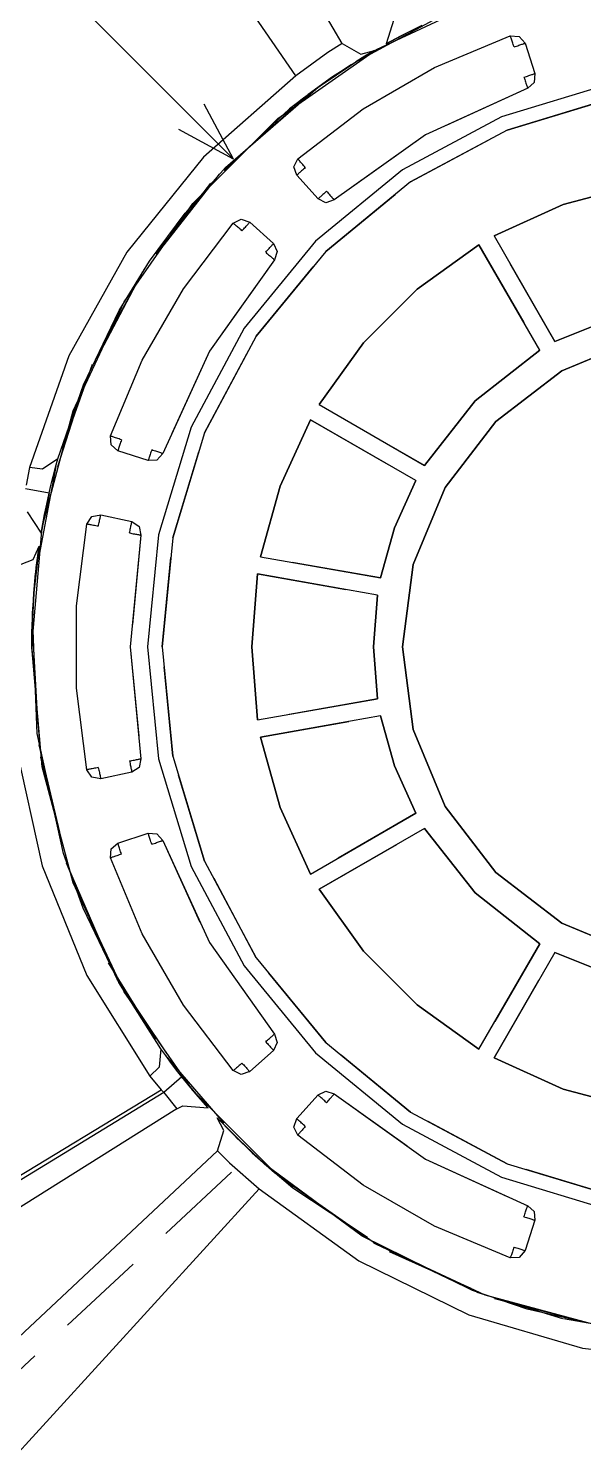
# Model space of a CAD drawing. Header units: metres. Extents: x 16 to 158, y 105 to 226.
# Drawn here: x 60.8 to 79.39, y 137.25 to 184.61 of the extents above; entities that cross this region are included whole.
import ezdxf

# ---------------------------------------------------------------- set-up
doc = ezdxf.new("R2010")
doc.units = ezdxf.units.M
doc.linetypes.add('DASHED', pattern=[4.5, 3, -1.5])
for name, color, linetype in [('DIM', 2, 'Continuous'), ('HIDDEN', 9, 'DASHED'), ('VISIBLE', 3, 'Continuous')]:
    doc.layers.add(name, color=color, linetype=linetype)

msp = doc.modelspace()

# ---------------------------------------------------------------- linework, layer by layer
at = {"layer": 'DIM', "color": 2}
for q in [(38.191, 209.714), (66.68, 182.073), (65.832, 181.224)]:
    msp.add_line((67.67, 180.234), q, dxfattribs=at)
at = {"layer": 'HIDDEN'}
for p, q in [((74.478, 184.943), (71.608, 183.392)), ((73.973, 184.707), (73.252, 184.344)), ((73.252, 184.344), (72.771, 184.084)), ((73.326, 184.382), (73.553, 184.499)), ((74.389, 183.292), (76.928, 184.354)), ((76.928, 184.354), (77.228, 184.334)), ((77.228, 184.334), (77.424, 184.107)), ((72.386, 183.865), (70.984, 182.981)), ((77.424, 184.107), (77.753, 183.093)), ((70.495, 182.638), (71.759, 183.487)), ((71.037, 183.017), (71.608, 183.392)), ((71.608, 183.392), (71.044, 183.018)), ((71.759, 183.487), (71.771, 183.494)), ((72.005, 181.915), (74.389, 183.292)), ((70.984, 182.981), (70.169, 182.399)), ((70.175, 182.403), (71.037, 183.017)), ((71.044, 183.018), (70.534, 182.658)), ((71.044, 183.018), (71.037, 183.017)), ((77.753, 183.093), (77.732, 182.801)), ((70.169, 182.399), (67.183, 179.733)), ((70.173, 182.396), (69.544, 181.914)), ((70.534, 182.658), (70.173, 182.396)), ((77.511, 182.607), (74.096, 181.047)), ((77.732, 182.801), (77.511, 182.607)), ((69.543, 181.914), (66.9, 179.427)), ((69.543, 181.914), (69.757, 182.083)), ((69.815, 180.247), (72.005, 181.915)), ((69.966, 182.245), (69.969, 182.247)), ((76.823, 181.205), (80.333, 182.27)), ((74.096, 181.047), (71.036, 178.868)), ((73.589, 179.477), (76.823, 181.205)), ((69.682, 179.978), (69.815, 180.247)), ((69.781, 179.695), (69.682, 179.978)), ((67.183, 179.733), (64.618, 176.46)), ((66.045, 178.429), (67.394, 179.954)), ((70.494, 178.902), (69.781, 179.695)), ((66.9, 179.427), (64.68, 176.555)), ((70.754, 177.15), (73.589, 179.477)), ((78.703, 178.711), (81.16, 179.369)), ((70.758, 178.775), (70.494, 178.902)), ((71.036, 178.868), (70.758, 178.775)), ((76.384, 177.664), (78.703, 178.711)), ((65.989, 175.9), (67.658, 178.09)), ((67.658, 178.09), (67.927, 178.223)), ((67.927, 178.223), (68.21, 178.124)), ((68.21, 178.124), (69.002, 177.41)), ((78.42, 174.138), (76.384, 177.664)), ((68.428, 174.315), (70.754, 177.15)), ((69.002, 177.41), (69.13, 177.146)), ((69.13, 177.146), (69.036, 176.868)), ((73.815, 175.888), (75.881, 177.373)), ((75.881, 177.373), (77.916, 173.847)), ((63.842, 175.171), (64.858, 176.823)), ((69.036, 176.868), (66.858, 173.809)), ((64.618, 176.46), (62.689, 172.798)), ((64.68, 176.555), (62.937, 173.372)), ((64.613, 173.516), (65.989, 175.9)), ((72.016, 174.09), (73.815, 175.888)), ((80.972, 175.157), (78.42, 174.138)), ((66.699, 171.081), (68.428, 174.315)), ((66.858, 173.809), (65.298, 170.393)), ((70.531, 172.024), (72.016, 174.09)), ((77.916, 173.847), (75.758, 172.147)), ((78.651, 173.156), (81.223, 174.221)), ((62.937, 173.372), (61.716, 169.954)), ((63.551, 170.976), (64.613, 173.516)), ((76.443, 171.462), (78.651, 173.156)), ((62.689, 172.798), (61.492, 169.056)), ((74.058, 169.988), (70.531, 172.024)), ((75.758, 172.147), (74.058, 169.988)), ((69.227, 169.293), (70.24, 171.52)), ((70.24, 171.52), (73.767, 169.484)), ((74.749, 169.253), (76.443, 171.462)), ((63.57, 170.677), (63.551, 170.976)), ((65.634, 167.572), (66.699, 171.081)), ((63.797, 170.481), (63.57, 170.677)), ((64.811, 170.151), (63.797, 170.481)), ((65.104, 170.173), (64.811, 170.151)), ((65.298, 170.393), (65.104, 170.173)), ((61.716, 169.954), (61.045, 166.387)), ((61.627, 169.618), (61.71, 169.932)), ((68.572, 166.935), (69.227, 169.293)), ((73.767, 169.484), (73.052, 167.9)), ((73.683, 166.682), (74.749, 169.253)), ((61.492, 169.056), (61.326, 168.265)), ((61.342, 168.347), (61.392, 168.597)), ((61.326, 168.265), (61.229, 167.728)), ((62.761, 168.029), (62.927, 168.279)), ((62.927, 168.279), (63.222, 168.335)), ((63.222, 168.335), (64.265, 168.113)), ((62.411, 165.299), (62.761, 168.029)), ((64.565, 167.661), (64.209, 163.922)), ((64.265, 168.113), (64.508, 167.948)), ((64.508, 167.948), (64.565, 167.661)), ((73.052, 167.9), (72.582, 166.228)), ((61.16, 167.29), (60.977, 165.642)), ((65.275, 163.922), (65.634, 167.572)), ((72.582, 166.228), (68.572, 166.935)), ((60.941, 165.047), (61.065, 166.564)), ((60.982, 165.707), (61.045, 166.387)), ((61.045, 166.387), (60.985, 165.713)), ((61.065, 166.564), (61.067, 166.58)), ((68.28, 163.922), (68.471, 166.362)), ((68.471, 166.362), (72.481, 165.655)), ((73.32, 163.922), (73.683, 166.682)), ((60.925, 164.65), (60.982, 165.707)), ((60.977, 165.642), (60.925, 164.643)), ((60.985, 165.713), (60.949, 165.087)), ((60.985, 165.713), (60.982, 165.707)), ((62.411, 162.546), (62.411, 165.299)), ((72.481, 165.655), (72.351, 163.922)), ((60.949, 165.087), (60.929, 164.645)), ((60.929, 164.645), (60.913, 163.852)), ((60.918, 164.389), (60.918, 164.395)), ((60.929, 164.645), (60.925, 164.65)), ((60.925, 164.643), (61.147, 160.646)), ((60.913, 163.988), (60.914, 164.123)), ((60.913, 163.851), (60.913, 163.988)), ((64.209, 163.922), (64.565, 160.184)), ((65.634, 160.273), (65.275, 163.922)), ((68.471, 161.482), (68.28, 163.922)), ((72.351, 163.922), (72.481, 162.189)), ((73.683, 161.163), (73.32, 163.922)), ((60.913, 163.852), (60.913, 163.851)), ((60.913, 163.851), (60.913, 163.851)), ((60.913, 163.851), (61.21, 160.234)), ((62.761, 159.815), (62.411, 162.546)), ((72.481, 162.189), (68.471, 161.482)), ((68.572, 160.91), (72.582, 161.617)), ((72.582, 161.617), (73.052, 159.944)), ((74.749, 158.591), (73.683, 161.163)), ((61.147, 160.646), (62.106, 156.6)), ((69.227, 158.552), (68.572, 160.91)), ((61.21, 160.234), (62.07, 156.708)), ((64.565, 160.184), (64.508, 159.896)), ((66.699, 156.763), (65.634, 160.273)), ((62.927, 159.566), (62.761, 159.815)), ((64.508, 159.896), (64.265, 159.731)), ((73.052, 159.944), (73.767, 158.36)), ((63.222, 159.51), (62.927, 159.566)), ((70.24, 156.324), (69.227, 158.552)), ((73.767, 158.36), (70.24, 156.324)), ((76.443, 156.383), (74.749, 158.591)), ((70.531, 155.821), (74.058, 157.857)), ((74.058, 157.857), (75.758, 155.698)), ((63.57, 157.168), (63.797, 157.364)), ((63.797, 157.364), (64.811, 157.693)), ((64.811, 157.693), (65.104, 157.672)), ((65.104, 157.672), (65.298, 157.451)), ((65.298, 157.451), (66.858, 154.036)), ((62.63, 155.189), (61.972, 157.014)), ((63.551, 156.869), (63.57, 157.168)), ((64.613, 154.329), (63.551, 156.869)), ((68.428, 153.529), (66.699, 156.763)), ((62.07, 156.708), (63.473, 153.36)), ((62.106, 156.6), (63.767, 152.809)), ((78.651, 154.689), (76.443, 156.383)), ((72.016, 153.755), (70.531, 155.821)), ((75.758, 155.698), (77.916, 153.998)), ((81.223, 153.623), (78.651, 154.689)), ((65.989, 151.945), (64.613, 154.329)), ((66.858, 154.036), (69.036, 150.976)), ((77.916, 153.998), (75.881, 150.471)), ((70.754, 150.694), (68.428, 153.529)), ((73.815, 151.956), (72.016, 153.755)), ((76.384, 150.181), (78.42, 153.707)), ((78.42, 153.707), (80.972, 152.687)), ((63.473, 153.36), (65.383, 150.275)), ((63.767, 152.809), (65.946, 149.539)), ((67.658, 149.755), (65.989, 151.945)), ((75.881, 150.471), (73.815, 151.956)), ((69.13, 150.698), (69.002, 150.434)), ((69.036, 150.976), (69.13, 150.698)), ((73.589, 148.368), (70.754, 150.694)), ((65.397, 150.256), (65.229, 150.488)), ((65.383, 150.275), (67.754, 147.526)), ((65.591, 149.996), (65.397, 150.256)), ((69.002, 150.434), (68.21, 149.721)), ((78.703, 149.134), (76.384, 150.181)), ((67.927, 149.622), (67.658, 149.755)), ((68.21, 149.721), (67.927, 149.622)), ((65.946, 149.539), (66.461, 148.917)), ((66.406, 148.98), (66.242, 149.175)), ((66.461, 148.917), (66.821, 148.506)), ((69.781, 148.15), (70.494, 148.942)), ((70.494, 148.942), (70.758, 149.07)), ((70.758, 149.07), (71.036, 148.976)), ((71.036, 148.976), (74.096, 146.798)), ((81.16, 148.476), (78.703, 149.134)), ((76.823, 146.639), (73.589, 148.368)), ((67.12, 148.179), (68.294, 147.009)), ((69.682, 147.867), (69.781, 148.15)), ((69.815, 147.598), (69.682, 147.867)), ((67.628, 147.652), (67.617, 147.663)), ((68.737, 146.609), (67.628, 147.652)), ((67.755, 147.526), (67.754, 147.526)), ((67.754, 147.526), (67.755, 147.525)), ((68.247, 147.053), (67.755, 147.526)), ((67.755, 147.525), (67.755, 147.526)), ((67.755, 147.525), (68.244, 147.059)), ((72.005, 145.929), (69.815, 147.598)), ((45.658, 125.895), (68.294, 147.009)), ((68.244, 147.059), (68.708, 146.642)), ((68.244, 147.059), (68.247, 147.053)), ((69.038, 146.349), (68.247, 147.053)), ((68.294, 147.009), (69.043, 146.344)), ((68.708, 146.642), (69.045, 146.348)), ((69.655, 145.842), (69.038, 146.349)), ((69.043, 146.344), (72.35, 144.001)), ((69.045, 146.348), (69.655, 145.842)), ((74.096, 146.798), (77.511, 145.238)), ((80.333, 145.575), (76.823, 146.639)), ((74.389, 144.553), (72.005, 145.929)), ((69.655, 145.842), (72.87, 143.706)), ((77.511, 145.238), (77.732, 145.044)), ((77.732, 145.044), (77.753, 144.751)), ((76.928, 143.491), (74.389, 144.553)), ((77.753, 144.751), (77.424, 143.737)), ((72.35, 144.001), (75.81, 142.349)), ((72.87, 143.706), (76.397, 142.136)), ((77.228, 143.51), (76.928, 143.491)), ((77.424, 143.737), (77.228, 143.51)), ((77.497, 141.784), (75.66, 142.407)), ((75.81, 142.349), (78.705, 141.465)), ((76.397, 142.136), (80.136, 141.176)), ((78.705, 141.465), (81.383, 141))]:
    msp.add_line(p, q, dxfattribs=at)
at = {"layer": 'VISIBLE'}
for p, q in [((71.304, 184.1), (56.099, 210.154)), ((69.756, 183.021), (52.571, 207.833)), ((72.448, 183.901), (76.092, 185.6)), ((73.036, 184.898), (72.771, 184.084)), ((73.553, 184.499), (73.981, 184.711)), ((72.771, 184.084), (73.326, 184.382)), ((74.389, 183.292), (76.928, 184.354)), ((76.928, 184.354), (77.228, 184.334)), ((76.929, 184.352), (76.928, 184.354)), ((76.932, 184.345), (76.929, 184.352)), ((76.936, 184.333), (76.932, 184.345)), ((76.941, 184.318), (76.936, 184.333)), ((76.948, 184.298), (76.941, 184.318)), ((76.956, 184.274), (76.948, 184.298)), ((76.965, 184.247), (76.956, 184.274)), ((76.976, 184.216), (76.965, 184.247)), ((77.228, 184.334), (77.424, 184.107)), ((69.154, 181.594), (72.448, 183.901)), ((70.826, 183.794), (69.756, 183.021)), ((71.304, 184.1), (70.826, 183.794)), ((71.304, 184.1), (71.922, 183.743)), ((71.771, 183.494), (72.386, 183.865)), ((71.922, 183.743), (72.386, 183.865)), ((72.386, 183.865), (72.066, 183.675)), ((76.988, 184.182), (76.976, 184.216)), ((77, 184.146), (76.988, 184.182)), ((77.013, 184.108), (77, 184.146)), ((77.027, 184.069), (77.013, 184.108)), ((77.041, 184.028), (77.027, 184.069)), ((77.055, 183.987), (77.041, 184.028)), ((77.055, 183.987), (77.096, 184.001)), ((77.096, 184.001), (77.137, 184.014)), ((77.137, 184.014), (77.177, 184.027)), ((77.177, 184.027), (77.215, 184.039)), ((77.215, 184.039), (77.251, 184.051)), ((77.251, 184.051), (77.285, 184.062)), ((77.285, 184.062), (77.316, 184.072)), ((77.316, 184.072), (77.343, 184.081)), ((77.343, 184.081), (77.367, 184.089)), ((77.367, 184.089), (77.387, 184.095)), ((77.387, 184.095), (77.403, 184.101)), ((77.403, 184.101), (77.414, 184.104)), ((77.414, 184.104), (77.421, 184.107)), ((77.421, 184.107), (77.424, 184.107)), ((77.424, 184.107), (77.753, 183.093)), ((72.066, 183.675), (71.759, 183.487)), ((72.005, 181.915), (74.389, 183.292)), ((69.756, 183.021), (66.664, 180.304)), ((77.384, 182.973), (77.426, 182.987)), ((77.384, 182.973), (77.399, 182.932)), ((77.399, 182.932), (77.413, 182.892)), ((77.413, 182.892), (77.426, 182.852)), ((77.426, 182.987), (77.467, 183)), ((77.426, 182.852), (77.44, 182.814)), ((77.44, 182.814), (77.452, 182.778)), ((77.467, 183), (77.506, 183.013)), ((77.506, 183.013), (77.544, 183.025)), ((77.544, 183.025), (77.581, 183.037)), ((77.581, 183.037), (77.614, 183.048)), ((77.614, 183.048), (77.645, 183.058)), ((77.645, 183.058), (77.673, 183.067)), ((77.673, 183.067), (77.697, 183.075)), ((77.697, 183.075), (77.717, 183.081)), ((77.717, 183.081), (77.733, 183.086)), ((77.753, 183.093), (77.732, 182.801)), ((77.733, 183.086), (77.744, 183.09)), ((77.744, 183.09), (77.751, 183.092)), ((77.751, 183.092), (77.753, 183.093)), ((67.394, 179.954), (70.495, 182.638)), ((69.969, 182.247), (70.175, 182.403)), ((77.511, 182.607), (74.096, 181.047)), ((80.238, 182.745), (76.638, 181.653)), ((77.452, 182.778), (77.464, 182.745)), ((77.464, 182.745), (77.474, 182.714)), ((77.474, 182.714), (77.484, 182.687)), ((77.484, 182.687), (77.492, 182.663)), ((77.492, 182.663), (77.499, 182.643)), ((77.499, 182.643), (77.504, 182.627)), ((77.504, 182.627), (77.508, 182.616)), ((77.508, 182.616), (77.511, 182.609)), ((77.732, 182.801), (77.511, 182.607)), ((77.511, 182.609), (77.511, 182.607)), ((69.757, 182.083), (69.966, 182.245)), ((69.815, 180.247), (72.005, 181.915)), ((80.333, 182.27), (76.823, 181.205)), ((66.31, 178.751), (69.154, 181.594)), ((76.638, 181.653), (73.32, 179.88)), ((74.096, 181.047), (71.036, 178.868)), ((76.823, 181.205), (73.589, 179.477)), ((66.664, 180.304), (64.092, 177.121)), ((69.682, 179.978), (69.815, 180.247)), ((69.781, 179.695), (69.682, 179.978)), ((69.816, 180.245), (69.815, 180.247)), ((69.821, 180.239), (69.816, 180.245)), ((69.829, 180.23), (69.821, 180.239)), ((69.84, 180.218), (69.829, 180.23)), ((69.854, 180.202), (69.84, 180.218)), ((69.87, 180.183), (69.854, 180.202)), ((69.889, 180.161), (69.87, 180.183)), ((69.91, 180.137), (69.889, 180.161)), ((69.934, 180.11), (69.91, 180.137)), ((69.959, 180.081), (69.934, 180.11)), ((69.985, 180.051), (69.959, 180.081)), ((70.012, 180.019), (69.985, 180.051)), ((70.04, 179.987), (70.012, 180.019)), ((70.069, 179.954), (70.04, 179.987)), ((69.783, 179.696), (69.781, 179.695)), ((70.494, 178.902), (69.781, 179.695)), ((69.788, 179.701), (69.783, 179.696)), ((69.797, 179.709), (69.788, 179.701)), ((69.809, 179.72), (69.797, 179.709)), ((69.825, 179.734), (69.809, 179.72)), ((69.844, 179.751), (69.825, 179.734)), ((69.865, 179.771), (69.844, 179.751)), ((69.889, 179.792), (69.865, 179.771)), ((69.916, 179.816), (69.889, 179.792)), ((69.944, 179.841), (69.916, 179.816)), ((69.974, 179.868), (69.944, 179.841)), ((70.005, 179.896), (69.974, 179.868)), ((70.037, 179.925), (70.005, 179.896)), ((70.069, 179.954), (70.037, 179.925)), ((73.32, 179.88), (70.412, 177.493)), ((70.629, 179.024), (70.603, 179)), ((70.657, 179.049), (70.629, 179.024)), ((70.687, 179.076), (70.657, 179.049)), ((70.718, 179.104), (70.687, 179.076)), ((70.75, 179.132), (70.718, 179.104)), ((70.782, 179.162), (70.75, 179.132)), ((73.589, 179.477), (70.754, 177.15)), ((70.782, 179.162), (70.811, 179.129)), ((70.811, 179.129), (70.839, 179.096)), ((70.839, 179.096), (70.866, 179.065)), ((70.866, 179.065), (70.893, 179.034)), ((70.893, 179.034), (70.917, 179.006)), ((81.16, 179.369), (78.703, 178.711)), ((64.004, 175.457), (66.31, 178.751)), ((70.496, 178.904), (70.494, 178.902)), ((70.758, 178.775), (70.494, 178.902)), ((70.502, 178.909), (70.496, 178.904)), ((70.51, 178.917), (70.502, 178.909)), ((70.523, 178.928), (70.51, 178.917)), ((70.538, 178.942), (70.523, 178.928)), ((70.557, 178.959), (70.538, 178.942)), ((70.579, 178.978), (70.557, 178.959)), ((70.603, 179), (70.579, 178.978)), ((71.036, 178.868), (70.758, 178.775)), ((70.917, 179.006), (70.941, 178.979)), ((70.941, 178.979), (70.962, 178.954)), ((70.962, 178.954), (70.981, 178.932)), ((70.981, 178.932), (70.997, 178.913)), ((70.997, 178.913), (71.011, 178.897)), ((71.011, 178.897), (71.022, 178.885)), ((71.022, 178.885), (71.03, 178.876)), ((71.03, 178.876), (71.035, 178.87)), ((71.035, 178.87), (71.036, 178.868)), ((78.703, 178.711), (76.384, 177.664)), ((64.858, 176.823), (66.045, 178.429)), ((65.989, 175.9), (67.658, 178.09)), ((67.658, 178.09), (67.927, 178.223)), ((67.659, 178.088), (67.658, 178.09)), ((67.665, 178.083), (67.659, 178.088)), ((67.674, 178.075), (67.665, 178.083)), ((67.687, 178.065), (67.674, 178.075)), ((67.927, 178.223), (68.21, 178.124)), ((68.153, 178.061), (68.17, 178.08)), ((68.17, 178.08), (68.184, 178.095)), ((68.184, 178.095), (68.195, 178.108)), ((68.195, 178.108), (68.203, 178.117)), ((68.203, 178.117), (68.208, 178.122)), ((68.208, 178.122), (68.21, 178.124)), ((68.21, 178.124), (69.002, 177.41)), ((67.703, 178.051), (67.687, 178.065)), ((67.722, 178.034), (67.703, 178.051)), ((67.743, 178.015), (67.722, 178.034)), ((67.768, 177.994), (67.743, 178.015)), ((67.795, 177.971), (67.768, 177.994)), ((67.823, 177.946), (67.795, 177.971)), ((67.854, 177.92), (67.823, 177.946)), ((67.885, 177.892), (67.854, 177.92)), ((67.918, 177.864), (67.885, 177.892)), ((67.95, 177.836), (67.918, 177.864)), ((67.95, 177.836), (67.979, 177.868)), ((67.979, 177.868), (68.008, 177.9)), ((68.008, 177.9), (68.036, 177.931)), ((68.036, 177.931), (68.063, 177.961)), ((68.063, 177.961), (68.088, 177.989)), ((68.088, 177.989), (68.112, 178.015)), ((68.112, 178.015), (68.134, 178.039)), ((68.134, 178.039), (68.153, 178.061)), ((76.384, 177.664), (78.42, 174.138)), ((64.092, 177.121), (62.158, 173.66)), ((70.412, 177.493), (68.025, 174.585)), ((70.754, 177.15), (68.428, 174.315)), ((68.743, 177.122), (68.772, 177.154)), ((68.743, 177.122), (68.776, 177.094)), ((68.772, 177.154), (68.801, 177.186)), ((68.801, 177.186), (68.829, 177.217)), ((68.829, 177.217), (68.855, 177.247)), ((68.855, 177.247), (68.881, 177.275)), ((68.881, 177.275), (68.905, 177.302)), ((68.905, 177.302), (68.926, 177.326)), ((68.926, 177.326), (68.946, 177.347)), ((68.946, 177.347), (68.963, 177.366)), ((68.963, 177.366), (68.977, 177.382)), ((68.977, 177.382), (68.988, 177.394)), ((68.988, 177.394), (68.996, 177.403)), ((68.996, 177.403), (69.001, 177.408)), ((69.001, 177.408), (69.002, 177.41)), ((69.002, 177.41), (69.13, 177.146)), ((69.13, 177.146), (69.036, 176.868)), ((75.881, 177.373), (73.815, 175.888)), ((77.916, 173.847), (75.881, 177.373)), ((69.036, 176.868), (66.858, 173.809)), ((68.776, 177.094), (68.808, 177.066)), ((68.808, 177.066), (68.84, 177.038)), ((68.84, 177.038), (68.87, 177.012)), ((68.87, 177.012), (68.899, 176.987)), ((68.899, 176.987), (68.926, 176.964)), ((68.926, 176.964), (68.95, 176.943)), ((68.95, 176.943), (68.972, 176.924)), ((68.972, 176.924), (68.991, 176.907)), ((68.991, 176.907), (69.007, 176.893)), ((69.007, 176.893), (69.02, 176.882)), ((69.02, 176.882), (69.029, 176.875)), ((69.029, 176.875), (69.034, 176.87)), ((69.034, 176.87), (69.036, 176.868)), ((64.613, 173.516), (65.989, 175.9)), ((73.815, 175.888), (72.016, 174.09)), ((62.304, 171.812), (64.004, 175.457)), ((62.642, 172.685), (63.842, 175.171)), ((78.42, 174.138), (80.972, 175.157)), ((68.025, 174.585), (66.251, 171.267)), ((68.428, 174.315), (66.699, 171.081)), ((66.858, 173.809), (65.298, 170.393)), ((72.016, 174.09), (70.531, 172.024)), ((75.758, 172.147), (77.916, 173.847)), ((81.223, 174.221), (78.651, 173.156)), ((62.158, 173.66), (60.841, 169.922)), ((63.551, 170.976), (64.613, 173.516)), ((78.651, 173.156), (76.443, 171.462)), ((61.786, 170.208), (62.642, 172.685)), ((70.531, 172.024), (74.058, 169.988)), ((74.058, 169.988), (75.758, 172.147)), ((61.264, 167.928), (62.304, 171.812)), ((70.24, 171.52), (69.227, 169.293)), ((73.767, 169.484), (70.24, 171.52)), ((76.443, 171.462), (74.749, 169.253)), ((63.57, 170.677), (63.551, 170.976)), ((63.553, 170.975), (63.551, 170.976)), ((63.56, 170.973), (63.553, 170.975)), ((63.571, 170.969), (63.56, 170.973)), ((63.587, 170.963), (63.571, 170.969)), ((66.251, 171.267), (65.159, 167.666)), ((66.699, 171.081), (65.634, 167.572)), ((63.797, 170.481), (63.57, 170.677)), ((63.607, 170.957), (63.587, 170.963)), ((63.63, 170.948), (63.607, 170.957)), ((63.658, 170.939), (63.63, 170.948)), ((63.689, 170.928), (63.658, 170.939)), ((63.722, 170.917), (63.689, 170.928)), ((63.758, 170.904), (63.722, 170.917)), ((63.796, 170.891), (63.758, 170.904)), ((63.835, 170.878), (63.796, 170.891)), ((63.804, 170.501), (63.8, 170.49)), ((63.809, 170.517), (63.804, 170.501)), ((63.816, 170.537), (63.809, 170.517)), ((63.823, 170.561), (63.816, 170.537)), ((63.832, 170.589), (63.823, 170.561)), ((63.842, 170.62), (63.832, 170.589)), ((63.876, 170.864), (63.835, 170.878)), ((63.853, 170.653), (63.842, 170.62)), ((63.865, 170.69), (63.853, 170.653)), ((63.877, 170.728), (63.865, 170.69)), ((63.917, 170.85), (63.876, 170.864)), ((63.89, 170.767), (63.877, 170.728)), ((63.904, 170.808), (63.89, 170.767)), ((63.917, 170.85), (63.904, 170.808)), ((64.931, 170.52), (64.918, 170.479)), ((64.931, 170.52), (64.972, 170.506)), ((64.972, 170.506), (65.013, 170.492)), ((65.013, 170.492), (65.052, 170.478)), ((61.786, 170.208), (61.271, 169.867)), ((61.71, 169.932), (61.786, 170.208)), ((63.798, 170.483), (63.797, 170.481)), ((64.811, 170.151), (63.797, 170.481)), ((63.8, 170.49), (63.798, 170.483)), ((65.104, 170.173), (64.811, 170.151)), ((64.812, 170.154), (64.811, 170.151)), ((64.814, 170.16), (64.812, 170.154)), ((64.818, 170.172), (64.814, 170.16)), ((64.823, 170.188), (64.818, 170.172)), ((64.83, 170.208), (64.823, 170.188)), ((64.838, 170.232), (64.83, 170.208)), ((64.847, 170.259), (64.838, 170.232)), ((64.857, 170.29), (64.847, 170.259)), ((64.867, 170.324), (64.857, 170.29)), ((64.879, 170.36), (64.867, 170.324)), ((64.892, 170.398), (64.879, 170.36)), ((64.905, 170.438), (64.892, 170.398)), ((64.918, 170.479), (64.905, 170.438)), ((65.052, 170.478), (65.09, 170.465)), ((65.09, 170.465), (65.126, 170.452)), ((65.298, 170.393), (65.104, 170.173)), ((65.126, 170.452), (65.16, 170.441)), ((65.16, 170.441), (65.19, 170.43)), ((65.19, 170.43), (65.218, 170.421)), ((65.218, 170.421), (65.241, 170.413)), ((65.241, 170.413), (65.261, 170.406)), ((65.261, 170.406), (65.277, 170.4)), ((65.277, 170.4), (65.288, 170.396)), ((65.288, 170.396), (65.295, 170.394)), ((65.295, 170.394), (65.298, 170.393)), ((60.841, 169.922), (60.727, 169.337)), ((61.271, 169.867), (60.841, 169.922)), ((61.585, 169.451), (61.627, 169.618)), ((61.494, 169.064), (60.705, 169.207)), ((61.494, 169.064), (61.543, 169.277)), ((61.543, 169.277), (61.585, 169.451)), ((69.227, 169.293), (68.572, 166.935)), ((73.052, 167.9), (73.767, 169.484)), ((74.749, 169.253), (73.683, 166.682)), ((61.392, 168.597), (61.494, 169.064)), ((60.757, 168.443), (61.229, 167.728)), ((61.229, 167.728), (61.342, 168.347)), ((62.761, 168.029), (62.927, 168.279)), ((62.927, 168.279), (63.222, 168.335)), ((63.177, 168.12), (63.185, 168.157)), ((63.185, 168.157), (63.192, 168.192)), ((63.192, 168.192), (63.199, 168.224)), ((63.199, 168.224), (63.205, 168.252)), ((63.205, 168.252), (63.21, 168.277)), ((63.21, 168.277), (63.214, 168.297)), ((63.214, 168.297), (63.218, 168.314)), ((63.218, 168.314), (63.22, 168.325)), ((63.22, 168.325), (63.222, 168.333)), ((63.222, 168.335), (64.265, 168.113)), ((63.222, 168.333), (63.222, 168.335)), ((60.913, 163.922), (61.264, 167.928)), ((62.411, 165.299), (62.761, 168.029)), ((62.763, 168.029), (62.761, 168.029)), ((62.771, 168.028), (62.763, 168.029)), ((62.782, 168.025), (62.771, 168.028)), ((62.799, 168.022), (62.782, 168.025)), ((62.819, 168.018), (62.799, 168.022)), ((62.844, 168.013), (62.819, 168.018)), ((62.872, 168.008), (62.844, 168.013)), ((62.904, 168.002), (62.872, 168.008)), ((62.939, 167.995), (62.904, 168.002)), ((62.976, 167.988), (62.939, 167.995)), ((63.016, 167.98), (62.976, 167.988)), ((63.057, 167.972), (63.016, 167.98)), ((63.099, 167.964), (63.057, 167.972)), ((63.142, 167.956), (63.099, 167.964)), ((63.142, 167.956), (63.151, 167.998)), ((63.151, 167.998), (63.16, 168.04)), ((63.16, 168.04), (63.168, 168.081)), ((63.168, 168.081), (63.177, 168.12)), ((64.185, 167.734), (64.194, 167.776)), ((64.185, 167.734), (64.227, 167.726)), ((64.194, 167.776), (64.203, 167.818)), ((64.203, 167.818), (64.211, 167.859)), ((64.565, 167.661), (64.209, 163.922)), ((64.211, 167.859), (64.22, 167.899)), ((64.22, 167.899), (64.228, 167.936)), ((64.227, 167.726), (64.269, 167.718)), ((64.228, 167.936), (64.235, 167.97)), ((64.235, 167.97), (64.242, 168.002)), ((64.242, 168.002), (64.248, 168.03)), ((64.248, 168.03), (64.253, 168.055)), ((64.253, 168.055), (64.257, 168.076)), ((64.257, 168.076), (64.261, 168.092)), ((64.261, 168.092), (64.263, 168.104)), ((64.263, 168.104), (64.265, 168.111)), ((64.265, 168.113), (64.508, 167.948)), ((64.265, 168.111), (64.265, 168.113)), ((64.269, 167.718), (64.31, 167.71)), ((64.31, 167.71), (64.35, 167.702)), ((64.35, 167.702), (64.387, 167.695)), ((64.387, 167.695), (64.422, 167.688)), ((64.422, 167.688), (64.454, 167.682)), ((64.454, 167.682), (64.482, 167.677)), ((64.482, 167.677), (64.507, 167.672)), ((64.507, 167.672), (64.528, 167.668)), ((64.508, 167.948), (64.565, 167.661)), ((64.528, 167.668), (64.544, 167.665)), ((64.544, 167.665), (64.556, 167.663)), ((64.556, 167.663), (64.563, 167.661)), ((64.563, 167.661), (64.565, 167.661)), ((65.159, 167.666), (64.79, 163.922)), ((72.582, 166.228), (73.052, 167.9)), ((60.966, 166.851), (61.16, 167.29)), ((61.067, 166.58), (61.16, 167.29)), ((65.634, 167.572), (65.275, 163.922)), ((60.302, 166.591), (60.966, 166.851)), ((68.572, 166.935), (72.582, 166.228)), ((68.471, 166.362), (68.28, 163.922)), ((72.481, 165.655), (68.471, 166.362)), ((73.683, 166.682), (73.32, 163.922)), ((62.411, 162.546), (62.411, 165.299)), ((72.351, 163.922), (72.481, 165.655)), ((61.095, 161.028), (60.941, 165.047)), ((60.914, 164.123), (60.918, 164.389)), ((60.918, 164.395), (60.925, 164.65)), ((61.264, 159.916), (60.913, 163.922)), ((64.209, 163.922), (64.565, 160.184)), ((64.79, 163.922), (65.159, 160.178)), ((65.275, 163.922), (65.634, 160.273)), ((68.28, 163.922), (68.471, 161.482)), ((72.481, 162.189), (72.351, 163.922)), ((73.32, 163.922), (73.683, 161.163)), ((60.913, 163.852), (60.913, 163.851)), ((62.761, 159.815), (62.411, 162.546)), ((68.471, 161.482), (72.481, 162.189)), ((72.582, 161.617), (68.572, 160.91)), ((73.052, 159.944), (72.582, 161.617)), ((61.972, 157.014), (61.095, 161.028)), ((73.683, 161.163), (74.749, 158.591)), ((60.377, 160.596), (61.261, 156.601)), ((68.572, 160.91), (69.227, 158.552)), ((64.185, 160.111), (64.227, 160.119)), ((64.185, 160.111), (64.194, 160.068)), ((64.227, 160.119), (64.269, 160.127)), ((64.269, 160.127), (64.31, 160.135)), ((64.31, 160.135), (64.35, 160.142)), ((64.35, 160.142), (64.387, 160.15)), ((64.387, 160.15), (64.422, 160.156)), ((64.422, 160.156), (64.454, 160.162)), ((64.454, 160.162), (64.482, 160.168)), ((64.482, 160.168), (64.507, 160.173)), ((64.507, 160.173), (64.528, 160.177)), ((64.565, 160.184), (64.508, 159.896)), ((64.528, 160.177), (64.544, 160.18)), ((64.544, 160.18), (64.556, 160.182)), ((64.556, 160.182), (64.563, 160.183)), ((64.563, 160.183), (64.565, 160.184)), ((65.159, 160.178), (66.251, 156.578)), ((65.634, 160.273), (66.699, 156.763)), ((62.304, 156.032), (61.264, 159.916)), ((62.763, 159.816), (62.761, 159.815)), ((62.927, 159.566), (62.761, 159.815)), ((62.771, 159.817), (62.763, 159.816)), ((62.782, 159.819), (62.771, 159.817)), ((62.799, 159.822), (62.782, 159.819)), ((62.819, 159.826), (62.799, 159.822)), ((62.844, 159.831), (62.819, 159.826)), ((62.872, 159.837), (62.844, 159.831)), ((62.904, 159.843), (62.872, 159.837)), ((62.939, 159.85), (62.904, 159.843)), ((62.976, 159.857), (62.939, 159.85)), ((63.016, 159.865), (62.976, 159.857)), ((63.057, 159.872), (63.016, 159.865)), ((63.099, 159.881), (63.057, 159.872)), ((63.142, 159.889), (63.099, 159.881)), ((63.142, 159.889), (63.151, 159.846)), ((63.151, 159.846), (63.16, 159.804)), ((63.16, 159.804), (63.168, 159.764)), ((63.168, 159.764), (63.177, 159.724)), ((63.177, 159.724), (63.185, 159.687)), ((63.185, 159.687), (63.192, 159.652)), ((63.192, 159.652), (63.199, 159.621)), ((63.199, 159.621), (63.205, 159.592)), ((64.265, 159.731), (63.222, 159.51)), ((64.265, 159.731), (63.222, 159.51)), ((64.194, 160.068), (64.203, 160.026)), ((64.203, 160.026), (64.211, 159.985)), ((64.211, 159.985), (64.22, 159.946)), ((64.22, 159.946), (64.228, 159.909)), ((64.228, 159.909), (64.235, 159.874)), ((64.235, 159.874), (64.242, 159.842)), ((64.242, 159.842), (64.248, 159.814)), ((64.248, 159.814), (64.253, 159.789)), ((64.253, 159.789), (64.257, 159.769)), ((64.257, 159.769), (64.261, 159.753)), ((64.261, 159.753), (64.263, 159.741)), ((64.263, 159.741), (64.265, 159.734)), ((64.508, 159.896), (64.265, 159.731)), ((64.265, 159.734), (64.265, 159.731)), ((73.767, 158.36), (73.052, 159.944)), ((63.222, 159.51), (62.927, 159.566)), ((63.205, 159.592), (63.21, 159.568)), ((63.21, 159.568), (63.214, 159.547)), ((63.214, 159.547), (63.218, 159.531)), ((63.218, 159.531), (63.22, 159.519)), ((63.22, 159.519), (63.222, 159.512)), ((63.222, 159.512), (63.222, 159.51)), ((69.227, 158.552), (70.24, 156.324)), ((70.24, 156.324), (73.767, 158.36)), ((74.749, 158.591), (76.443, 156.383)), ((74.058, 157.857), (70.531, 155.821)), ((75.758, 155.698), (74.058, 157.857)), ((63.57, 157.168), (63.797, 157.364)), ((63.797, 157.364), (64.811, 157.693)), ((63.798, 157.361), (63.797, 157.364)), ((63.8, 157.355), (63.798, 157.361)), ((63.804, 157.343), (63.8, 157.355)), ((63.809, 157.327), (63.804, 157.343)), ((63.816, 157.307), (63.809, 157.327)), ((63.823, 157.283), (63.816, 157.307)), ((63.832, 157.256), (63.823, 157.283)), ((63.842, 157.225), (63.832, 157.256)), ((64.811, 157.693), (65.104, 157.672)), ((64.812, 157.691), (64.811, 157.693)), ((64.814, 157.684), (64.812, 157.691)), ((64.818, 157.673), (64.814, 157.684)), ((64.823, 157.657), (64.818, 157.673)), ((64.83, 157.637), (64.823, 157.657)), ((64.838, 157.613), (64.83, 157.637)), ((64.847, 157.585), (64.838, 157.613)), ((64.857, 157.554), (64.847, 157.585)), ((64.867, 157.521), (64.857, 157.554)), ((64.879, 157.485), (64.867, 157.521)), ((64.892, 157.446), (64.879, 157.485)), ((64.905, 157.407), (64.892, 157.446)), ((64.918, 157.366), (64.905, 157.407)), ((64.931, 157.325), (64.918, 157.366)), ((64.931, 157.325), (64.972, 157.339)), ((64.972, 157.339), (65.013, 157.353)), ((65.013, 157.353), (65.052, 157.366)), ((65.052, 157.366), (65.09, 157.38)), ((65.09, 157.38), (65.126, 157.392)), ((65.104, 157.672), (65.298, 157.451)), ((65.126, 157.392), (65.16, 157.404)), ((65.16, 157.404), (65.19, 157.414)), ((65.19, 157.414), (65.218, 157.424)), ((65.218, 157.424), (65.241, 157.432)), ((65.241, 157.432), (65.261, 157.439)), ((65.261, 157.439), (65.277, 157.444)), ((65.277, 157.444), (65.288, 157.448)), ((65.288, 157.448), (65.295, 157.451)), ((65.295, 157.451), (65.298, 157.451)), ((65.298, 157.451), (66.858, 154.036)), ((63.551, 156.869), (63.57, 157.168)), ((64.613, 154.329), (63.551, 156.869)), ((63.553, 156.869), (63.551, 156.869)), ((63.56, 156.872), (63.553, 156.869)), ((63.571, 156.876), (63.56, 156.872)), ((63.587, 156.881), (63.571, 156.876)), ((63.607, 156.888), (63.587, 156.881)), ((63.63, 156.896), (63.607, 156.888)), ((63.658, 156.906), (63.63, 156.896)), ((63.689, 156.916), (63.658, 156.906)), ((63.722, 156.928), (63.689, 156.916)), ((63.758, 156.94), (63.722, 156.928)), ((63.796, 156.953), (63.758, 156.94)), ((63.835, 156.967), (63.796, 156.953)), ((63.876, 156.981), (63.835, 156.967)), ((63.853, 157.191), (63.842, 157.225)), ((63.865, 157.155), (63.853, 157.191)), ((63.877, 157.117), (63.865, 157.155)), ((63.917, 156.995), (63.876, 156.981)), ((63.89, 157.077), (63.877, 157.117)), ((63.904, 157.036), (63.89, 157.077)), ((63.917, 156.995), (63.904, 157.036)), ((66.699, 156.763), (68.428, 153.529)), ((61.261, 156.601), (62.762, 152.931)), ((66.251, 156.578), (68.025, 153.26)), ((76.443, 156.383), (78.651, 154.689)), ((64.004, 152.388), (62.304, 156.032)), ((70.531, 155.821), (72.016, 153.755)), ((77.916, 153.998), (75.758, 155.698)), ((63.826, 152.701), (62.63, 155.189)), ((78.651, 154.689), (81.223, 153.623)), ((65.989, 151.945), (64.613, 154.329)), ((66.858, 154.036), (69.036, 150.976)), ((75.881, 150.471), (77.916, 153.998)), ((68.428, 153.529), (70.754, 150.694)), ((72.016, 153.755), (73.815, 151.956)), ((78.42, 153.707), (76.384, 150.181)), ((80.972, 152.687), (78.42, 153.707)), ((68.025, 153.26), (70.412, 150.352)), ((62.762, 152.931), (64.863, 149.57)), ((65.229, 150.488), (63.826, 152.701)), ((66.31, 149.094), (64.004, 152.388)), ((67.658, 149.755), (65.989, 151.945)), ((73.815, 151.956), (75.881, 150.471)), ((68.743, 150.722), (68.776, 150.751)), ((68.743, 150.722), (68.772, 150.69)), ((68.772, 150.69), (68.801, 150.658)), ((68.776, 150.751), (68.808, 150.779)), ((68.801, 150.658), (68.829, 150.627)), ((68.808, 150.779), (68.84, 150.806)), ((68.829, 150.627), (68.855, 150.597)), ((68.84, 150.806), (68.87, 150.833)), ((68.87, 150.833), (68.899, 150.858)), ((68.899, 150.858), (68.926, 150.881)), ((68.926, 150.881), (68.95, 150.902)), ((68.95, 150.902), (68.972, 150.921)), ((68.972, 150.921), (68.991, 150.937)), ((68.991, 150.937), (69.007, 150.951)), ((69.13, 150.698), (69.002, 150.434)), ((69.007, 150.951), (69.02, 150.962)), ((69.02, 150.962), (69.029, 150.97)), ((69.029, 150.97), (69.034, 150.975)), ((69.034, 150.975), (69.036, 150.976)), ((69.036, 150.976), (69.13, 150.698)), ((70.754, 150.694), (73.589, 148.368)), ((65.229, 150.488), (65.174, 149.873)), ((69.002, 150.434), (68.21, 149.721)), ((68.855, 150.597), (68.881, 150.569)), ((68.881, 150.569), (68.905, 150.543)), ((68.905, 150.543), (68.926, 150.519)), ((68.926, 150.519), (68.946, 150.497)), ((68.946, 150.497), (68.963, 150.479)), ((68.963, 150.479), (68.977, 150.463)), ((68.977, 150.463), (68.988, 150.451)), ((68.988, 150.451), (68.996, 150.442)), ((68.996, 150.442), (69.001, 150.436)), ((69.001, 150.436), (69.002, 150.434)), ((70.412, 150.352), (73.32, 147.965)), ((76.384, 150.181), (78.703, 149.134)), ((65.174, 149.873), (64.863, 149.57)), ((65.696, 149.859), (65.591, 149.996)), ((65.806, 149.717), (65.696, 149.859)), ((65.941, 149.546), (65.806, 149.717)), ((67.659, 149.756), (67.658, 149.755)), ((67.927, 149.622), (67.658, 149.755)), ((67.665, 149.761), (67.659, 149.756)), ((67.674, 149.769), (67.665, 149.761)), ((67.687, 149.78), (67.674, 149.769)), ((67.703, 149.794), (67.687, 149.78)), ((67.722, 149.81), (67.703, 149.794)), ((67.743, 149.829), (67.722, 149.81)), ((67.768, 149.85), (67.743, 149.829)), ((67.795, 149.874), (67.768, 149.85)), ((67.823, 149.899), (67.795, 149.874)), ((67.854, 149.925), (67.823, 149.899)), ((67.885, 149.952), (67.854, 149.925)), ((67.918, 149.98), (67.885, 149.952)), ((67.95, 150.009), (67.918, 149.98)), ((68.21, 149.721), (67.927, 149.622)), ((67.95, 150.009), (67.979, 149.977)), ((67.979, 149.977), (68.008, 149.945)), ((68.008, 149.945), (68.036, 149.914)), ((68.036, 149.914), (68.063, 149.884)), ((68.063, 149.884), (68.088, 149.856)), ((68.088, 149.856), (68.112, 149.829)), ((68.112, 149.829), (68.134, 149.805)), ((68.134, 149.805), (68.153, 149.784)), ((68.153, 149.784), (68.17, 149.765)), ((68.17, 149.765), (68.184, 149.749)), ((68.184, 149.749), (68.195, 149.737)), ((68.195, 149.737), (68.203, 149.728)), ((68.203, 149.728), (68.208, 149.723)), ((68.208, 149.723), (68.21, 149.721)), ((64.863, 149.57), (65.249, 149.117)), ((65.941, 149.546), (65.337, 149.019)), ((66.242, 149.175), (65.941, 149.546)), ((39.406, 133.463), (65.249, 149.117)), ((65.337, 149.019), (39.521, 133.294)), ((65.249, 149.117), (65.337, 149.019)), ((65.337, 149.019), (65.77, 148.483)), ((69.154, 146.25), (66.31, 149.094)), ((66.821, 148.506), (66.406, 148.98)), ((69.781, 148.15), (70.494, 148.942)), ((70.494, 148.942), (70.758, 149.07)), ((70.496, 148.941), (70.494, 148.942)), ((70.502, 148.936), (70.496, 148.941)), ((70.51, 148.928), (70.502, 148.936)), ((70.523, 148.917), (70.51, 148.928)), ((70.538, 148.903), (70.523, 148.917)), ((70.557, 148.886), (70.538, 148.903)), ((70.579, 148.866), (70.557, 148.886)), ((70.603, 148.845), (70.579, 148.866)), ((70.629, 148.821), (70.603, 148.845)), ((70.657, 148.796), (70.629, 148.821)), ((70.687, 148.769), (70.657, 148.796)), ((70.718, 148.741), (70.687, 148.769)), ((70.75, 148.712), (70.718, 148.741)), ((70.782, 148.683), (70.75, 148.712)), ((70.758, 149.07), (71.036, 148.976)), ((70.782, 148.683), (70.811, 148.716)), ((70.811, 148.716), (70.839, 148.748)), ((70.839, 148.748), (70.866, 148.78)), ((70.866, 148.78), (70.893, 148.81)), ((70.893, 148.81), (70.917, 148.839)), ((70.917, 148.839), (70.941, 148.866)), ((70.941, 148.866), (70.962, 148.89)), ((70.962, 148.89), (70.981, 148.912)), ((70.981, 148.912), (70.997, 148.931)), ((70.997, 148.931), (71.011, 148.947)), ((71.011, 148.947), (71.022, 148.96)), ((71.022, 148.96), (71.03, 148.969)), ((71.03, 148.969), (71.035, 148.974)), ((71.035, 148.974), (71.036, 148.976)), ((71.036, 148.976), (74.096, 146.798)), ((78.703, 149.134), (81.16, 148.476)), ((65.77, 148.483), (40.15, 132.401)), ((65.77, 148.483), (65.968, 148.583)), ((65.968, 148.583), (66.821, 148.506)), ((73.589, 148.368), (76.823, 146.639)), ((67.617, 147.663), (67.12, 148.179)), ((67.342, 147.754), (67.12, 148.179)), ((69.682, 147.867), (69.781, 148.15)), ((69.815, 147.598), (69.682, 147.867)), ((69.783, 148.148), (69.781, 148.15)), ((69.788, 148.143), (69.783, 148.148)), ((69.797, 148.135), (69.788, 148.143)), ((69.809, 148.124), (69.797, 148.135)), ((69.825, 148.11), (69.809, 148.124)), ((69.844, 148.093), (69.825, 148.11)), ((69.865, 148.074), (69.844, 148.093)), ((69.889, 148.052), (69.865, 148.074)), ((69.916, 148.029), (69.889, 148.052)), ((69.944, 148.003), (69.916, 148.029)), ((69.959, 147.763), (69.934, 147.735)), ((69.974, 147.976), (69.944, 148.003)), ((69.985, 147.794), (69.959, 147.763)), ((70.005, 147.948), (69.974, 147.976)), ((70.012, 147.825), (69.985, 147.794)), ((70.037, 147.92), (70.005, 147.948)), ((70.04, 147.858), (70.012, 147.825)), ((70.069, 147.891), (70.037, 147.92)), ((70.069, 147.891), (70.04, 147.858)), ((73.32, 147.965), (76.638, 146.191)), ((67.131, 147.072), (67.342, 147.754)), ((69.816, 147.6), (69.815, 147.598)), ((72.005, 145.929), (69.815, 147.598)), ((69.821, 147.605), (69.816, 147.6)), ((69.829, 147.614), (69.821, 147.605)), ((69.84, 147.627), (69.829, 147.614)), ((69.854, 147.643), (69.84, 147.627)), ((69.87, 147.662), (69.854, 147.643)), ((69.889, 147.683), (69.87, 147.662)), ((69.91, 147.708), (69.889, 147.683)), ((69.934, 147.735), (69.91, 147.708)), ((67.131, 147.072), (45.114, 126.451)), ((67.131, 147.072), (67.536, 146.674)), ((67.536, 146.674), (68.528, 145.803)), ((71.975, 144.224), (68.737, 146.609)), ((74.096, 146.798), (77.511, 145.238)), ((76.823, 146.639), (80.333, 145.575)), ((72.448, 143.944), (69.154, 146.25)), ((74.389, 144.553), (72.005, 145.929)), ((76.638, 146.191), (80.238, 145.099)), ((68.528, 145.803), (48.162, 123.527)), ((68.528, 145.803), (71.865, 143.393)), ((77.399, 144.912), (77.413, 144.953)), ((77.413, 144.953), (77.426, 144.992)), ((77.426, 144.992), (77.44, 145.03)), ((77.44, 145.03), (77.452, 145.066)), ((77.452, 145.066), (77.464, 145.1)), ((77.464, 145.1), (77.474, 145.13)), ((77.474, 145.13), (77.484, 145.158)), ((77.484, 145.158), (77.492, 145.181)), ((77.492, 145.181), (77.499, 145.201)), ((77.499, 145.201), (77.504, 145.217)), ((77.504, 145.217), (77.508, 145.228)), ((77.508, 145.228), (77.511, 145.235)), ((77.511, 145.238), (77.732, 145.044)), ((77.511, 145.235), (77.511, 145.238)), ((77.732, 145.044), (77.753, 144.751)), ((76.928, 143.491), (74.389, 144.553)), ((77.384, 144.871), (77.399, 144.912)), ((77.384, 144.871), (77.426, 144.858)), ((77.753, 144.751), (77.424, 143.737)), ((77.426, 144.858), (77.467, 144.845)), ((77.467, 144.845), (77.506, 144.832)), ((77.506, 144.832), (77.544, 144.819)), ((77.544, 144.819), (77.581, 144.808)), ((77.581, 144.808), (77.614, 144.797)), ((77.614, 144.797), (77.645, 144.787)), ((77.645, 144.787), (77.673, 144.778)), ((77.673, 144.778), (77.697, 144.77)), ((77.697, 144.77), (77.717, 144.763)), ((77.717, 144.763), (77.733, 144.758)), ((77.733, 144.758), (77.744, 144.754)), ((77.744, 144.754), (77.751, 144.752)), ((77.751, 144.752), (77.753, 144.751)), ((75.66, 142.407), (71.975, 144.224)), ((76.092, 142.245), (72.448, 143.944)), ((77.228, 143.51), (76.928, 143.491)), ((76.932, 143.5), (76.929, 143.493)), ((76.936, 143.511), (76.932, 143.5)), ((76.941, 143.527), (76.936, 143.511)), ((76.948, 143.547), (76.941, 143.527)), ((76.956, 143.571), (76.948, 143.547)), ((76.965, 143.598), (76.956, 143.571)), ((76.976, 143.629), (76.965, 143.598)), ((76.988, 143.662), (76.976, 143.629)), ((77, 143.698), (76.988, 143.662)), ((77.013, 143.736), (77, 143.698)), ((77.027, 143.776), (77.013, 143.736)), ((77.041, 143.816), (77.027, 143.776)), ((77.055, 143.857), (77.041, 143.816)), ((77.055, 143.857), (77.096, 143.844)), ((77.096, 143.844), (77.137, 143.83)), ((77.137, 143.83), (77.177, 143.818)), ((77.177, 143.818), (77.215, 143.805)), ((77.215, 143.805), (77.251, 143.793)), ((77.424, 143.737), (77.228, 143.51)), ((77.251, 143.793), (77.285, 143.782)), ((77.285, 143.782), (77.316, 143.772)), ((77.316, 143.772), (77.343, 143.763)), ((77.343, 143.763), (77.367, 143.756)), ((77.367, 143.756), (77.387, 143.749)), ((77.387, 143.749), (77.403, 143.744)), ((77.403, 143.744), (77.414, 143.74)), ((77.414, 143.74), (77.421, 143.738)), ((77.421, 143.738), (77.424, 143.737)), ((71.865, 143.393), (75.54, 141.593)), ((76.929, 143.493), (76.928, 143.491)), ((79.976, 141.204), (76.092, 142.245)), ((80.188, 141.167), (77.497, 141.784)), ((75.54, 141.593), (79.345, 140.478)), ((79.345, 140.478), (83.282, 140.026))]:
    msp.add_line(p, q, dxfattribs=at)

doc.saveas('drawing.dxf')
